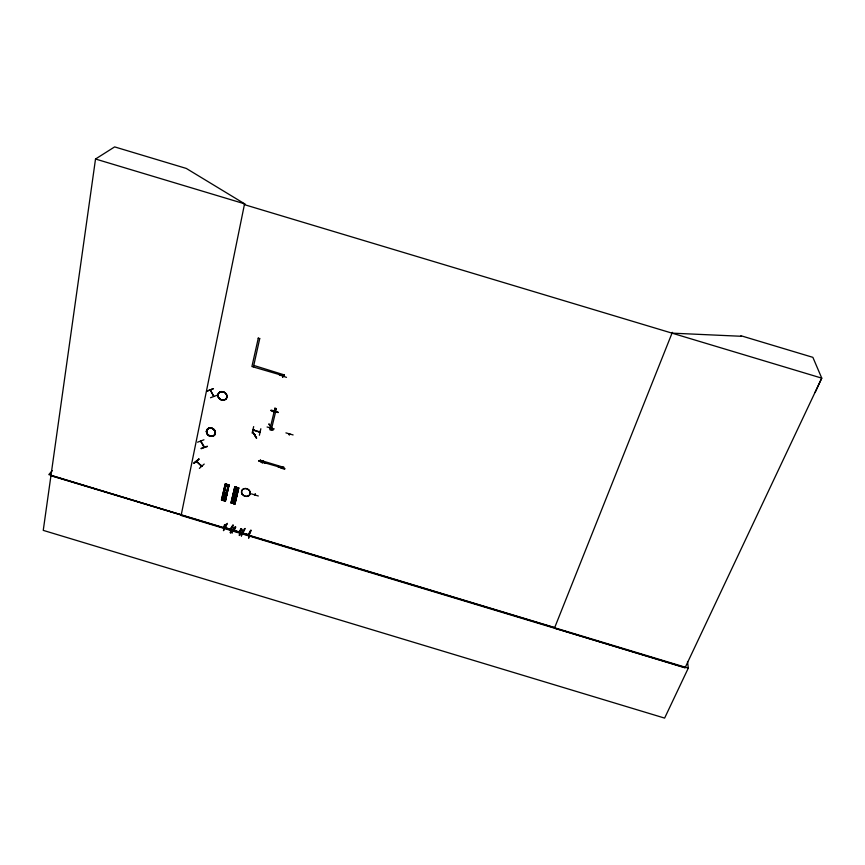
<?xml version="1.0" encoding="UTF-8"?>
<svg xmlns="http://www.w3.org/2000/svg" width="865" height="865" viewBox="0 0 865 865"><rect width="100%" height="100%" fill="white"/><g stroke="black" fill="none" stroke-linecap="round" stroke-linejoin="round"><path stroke-width="1.3" d="M262.268 462.797L263.122 460.915M262.571 461.715L262.992 461.196M262.971 461.305L263.068 461.423M270.896 427.905L270.55 428.921L270.723 428.218M275.005 410.529L274.551 410.94M281.439 466.624L281.114 467.576L281.676 466.7M282.725 376.199L282.79 377.01L283.006 376.307M289.743 433.787L289.397 434.803L289.386 433.819M201.804 466.235L196.582 461.25M274.378 411.318L274.54 410.713M282.833 377.01L283.147 375.983M281.082 467.424L281.19 466.992M289.624 434.187L289.634 434.371M216.92 395.305L210.509 397.738M201.177 448.762L207.297 446.189M244.503 204.681L244.676 203.848L186.278 168.426L114.634 146.899L95.518 159.019L43.25 530.375L664.623 718.101L688.291 668.115L687.534 661.541M267.08 426.996L274.248 428.932M266.063 463.37C243.454 456.104 281.482 467.63 259.165 461.002M285.926 432.878L293.105 434.944M95.518 159.019L244.676 203.848L244.406 204.648L821.75 378.135L815.09 392.494M244.568 203.816L181.12 515.454L685.145 667.618L821.75 378.135L812.873 357.342L740.905 335.728L741.067 336.269L672.029 333.144M283.882 375.886L251.91 366.544L258.332 337.977M259.77 338.41L253.477 366.728M224.489 524.677L223.505 530.656L224.803 524.741M227.354 523.347L225.084 527.715M224.9 528.061L224.392 527.261L230.998 529.542M253.672 426.586L252.137 433.073M230.587 529.131L230.274 529.748L231.204 529.348M230.328 532.71L231.658 526.871L230.468 532.526M253.845 429.851L252.926 429.84M230.404 532.699L231.798 526.688M230.706 532.808L231.766 526.871M232.079 533.218L233.896 527.304M234.015 530.429L235.691 526.99M259.576 431.408L259.327 432.068L259.37 431.516M259.327 432.035L260.073 431.559M260.841 428.737L259.381 435.268M240.027 531.932L239.183 532.397L241.065 528.829M239.281 535.392L240.632 529.564L239.421 535.208M240.773 529.38L239.659 535.489M242.47 530.072L241.53 535.835M221.862 499.84L225.754 484.011L225.235 483.849L221.494 500.046L225.311 483.881L229.02 484.887L225.387 501.268L221.451 500.013M225.949 484.086L222.629 500.392L226.176 484.065M226.252 484L222.651 500.392L222.11 500.23M224.651 501.04L228.349 484.67M224.273 500.921L228.522 484.897M241.357 535.986L242.762 530.159M242.362 532.927L243.054 532.851M249.152 534.732C248.331 533.597 248.06 536.062 248.342 534.602L242.773 533.154M283.493 468.225L259.976 461.456L260.408 459.975M271.351 429.894L269.826 429.743L275.016 408.053M225.311 501.246L229.02 484.887L225.203 501.116M283.742 376.134L284.185 374.588M271.21 430.164L276.411 408.475M248.32 534.862L250.655 530.137M234.847 486.757L231.02 502.922L234.837 486.746L238.827 488.001L234.912 504.144L238.589 487.838M231.29 502.9L235.183 486.692L236.048 487.114L232.188 503.268L235.994 487.114M254.991 435.149L254.743 434.608M249.758 532.278L248.644 538.214L249.65 532.267M230.977 502.889L231.517 503.062L235.507 486.952M235.55 486.984L231.658 503.116L232.188 503.268M235.853 486.984L231.982 503.127M233.745 503.776L237.605 487.622L238.156 487.784L234.21 503.927L238.135 487.795M237.951 487.568L234.177 503.917M234.404 503.981L238.621 487.784L234.804 503.787M234.469 504.003L238.286 487.849M278.227 412.367C272.032 412.67 265.425 407.415 278.216 412.41M251.423 493.85L258.321 496.002M282.563 376.87L282.887 375.907M270.464 428.207L270.442 428.38M270.734 428.316L270.745 428.553M274.594 410.691L274.908 411.059M255.229 494.499L254.721 494.845L255.316 494.012M255.056 494.834L255.078 493.937M286.488 377.356L279.308 374.923M283.352 468.506L283.785 467.024M277.827 466.343C283.482 470.106 290.337 469.608 277.816 466.408M289.17 434.663L289.31 434.089M281.514 467.024L281.471 467.543M270.95 410.41L278.13 412.573M259.165 460.807L266.15 463.035M277.73 466.592L284.747 468.711M672.343 332.355L554.465 628.163L685.048 667.823M210.26 389.78L213.742 396.321M200.615 441.182L203.967 447.292L203.599 446.729M249.023 534.635L248.828 535.284L242.168 533.251L244.579 528.515M251.272 530.321L248.925 535.284M281.698 466.776L281.428 467.532M242.168 533.251L242.351 532.645M242.784 533.435L245.238 528.493M241.724 528.818L239.908 532.613L233.172 530.299L234.058 530.148M289.148 434.727L289.494 433.711M241.119 528.634L239.313 532.429M239.789 532.57L233.118 530.559L235.075 526.807M235.637 527.196L233.712 530.742M230.966 529.899L233.388 525.163M230.35 529.748L232.772 524.979M262.279 462.937L262.852 462.007M230.869 529.888L224.197 527.909L226.154 524.136M224.824 528.039L226.771 524.32M235.204 502.154L231.777 501.095M236.199 497.991L232.772 496.921M235.853 499.44L232.426 498.37M235.464 501.073L232.036 500.002M236.588 496.359L233.161 495.288M268.928 424.066L272.929 429.981M231.388 502.716L234.88 504.133M271.102 426.932L270.583 427.407L270.853 426.694M225.916 498.197L222.5 497.126M225.668 499.278L222.24 498.218M225.278 500.911L228.717 484.962M226.641 495.104L223.213 494.034M226.306 496.564L222.878 495.494M227.03 493.472L223.603 492.401M256.418 438.187L252.721 431.938L256.591 438.079M259.976 432.197L260.127 431.646M255.002 434.63L254.991 435.106M253.11 429.527L253.013 430.164L253.272 429.505M253.596 430.273L253.769 429.656M201.956 465.867L201.491 466.322L201.945 465.77M199.383 468.365L204.194 464.062M201.372 465.457L201.123 465.976L201.48 465.413M198.809 459.25L193.814 463.121L198.896 459.045M201.113 448.329L207.438 446.535M196.582 461.077L196.744 460.937M196.906 461.899L197.274 461.348M204.108 446.935L204.421 446.816M204.421 446.967L200.961 441.204M194.106 463.402L198.928 459.066M253.769 365.43L284.044 374.837M203.945 439.798L197.577 442.188M200.821 440.869L200.994 441.864L201.372 441.41M213.46 388.612L207.07 391.067M210.487 389.693L210.065 390.234L210.628 389.801M52.257 470.625L48.818 474.604L181.25 514.816M242.146 533.024L249.012 534.927M269.047 424.023L272.832 430.154M206.951 391.164L213.352 388.699M223.592 530.45L224.738 524.752M235.107 486.746L231.463 503.062M225.722 484.011L221.927 500.186M253.088 429.851L259.954 431.959M259.824 432.186L253.023 430.132M224.932 527.704L230.479 529.369M258.17 338.215L259.608 338.647M274.875 408.312L276.27 408.734M260.257 460.256L283.644 467.305M234.037 530.299L239.346 531.899M51.078 475.523L554.703 627.558M50.927 475.707L688.291 668.115M225.192 485.46L228.63 486.541M234.783 488.357L238.232 489.428M210.314 390.05L213.72 396.343M201.588 466.332L196.463 461.521M252.699 431.959L256.591 438.112M218.11 396.819A4.714 4.076 32.3 0 0 225.83 399.154A4.736 4.098 32.3 0 0 223.321 391.813A4.736 4.098 32.3 0 0 218.142 396.743A4.736 4.098 32.3 0 0 225.895 399.089A4.714 4.076 32.3 0 0 223.256 391.91A4.714 4.076 32.3 0 0 218.11 396.819M218.207 396.689A4.703 4.066 32.3 0 0 225.906 399.014A4.703 4.066 32.3 0 0 223.343 391.791A4.703 4.066 32.3 0 0 218.207 396.689M242.189 494.239A4.509 3.806 26.4 0 0 249.758 494.737A4.509 3.806 26.4 0 0 245.563 488.574A4.509 3.806 26.4 0 0 242.189 494.239M242.276 494.088A4.498 3.795 26.4 0 0 249.823 494.596A4.498 3.795 26.4 0 0 245.649 488.444A4.498 3.795 26.4 0 0 242.276 494.088M206.692 433.008A4.628 3.947 30.8 0 0 214.282 435.311A4.628 3.947 30.8 0 0 211.73 428.283A4.649 3.968 30.8 0 0 206.67 433.019A4.649 3.968 30.8 0 0 214.304 435.322A4.649 3.968 30.8 0 0 211.73 428.262A4.628 3.947 30.8 0 0 206.692 433.008M206.789 432.878A4.617 3.936 30.8 0 0 214.358 435.171A4.617 3.936 30.8 0 0 211.806 428.164A4.649 3.968 30.8 0 0 206.724 432.933A4.649 3.968 30.8 0 0 214.347 435.246A4.649 3.968 30.8 0 0 211.784 428.186A4.649 3.968 30.8 0 0 206.713 432.933A4.649 3.968 30.8 0 0 214.347 435.246A4.649 3.968 30.8 0 0 211.784 428.186A4.617 3.936 30.8 0 0 206.789 432.878"/></g></svg>
